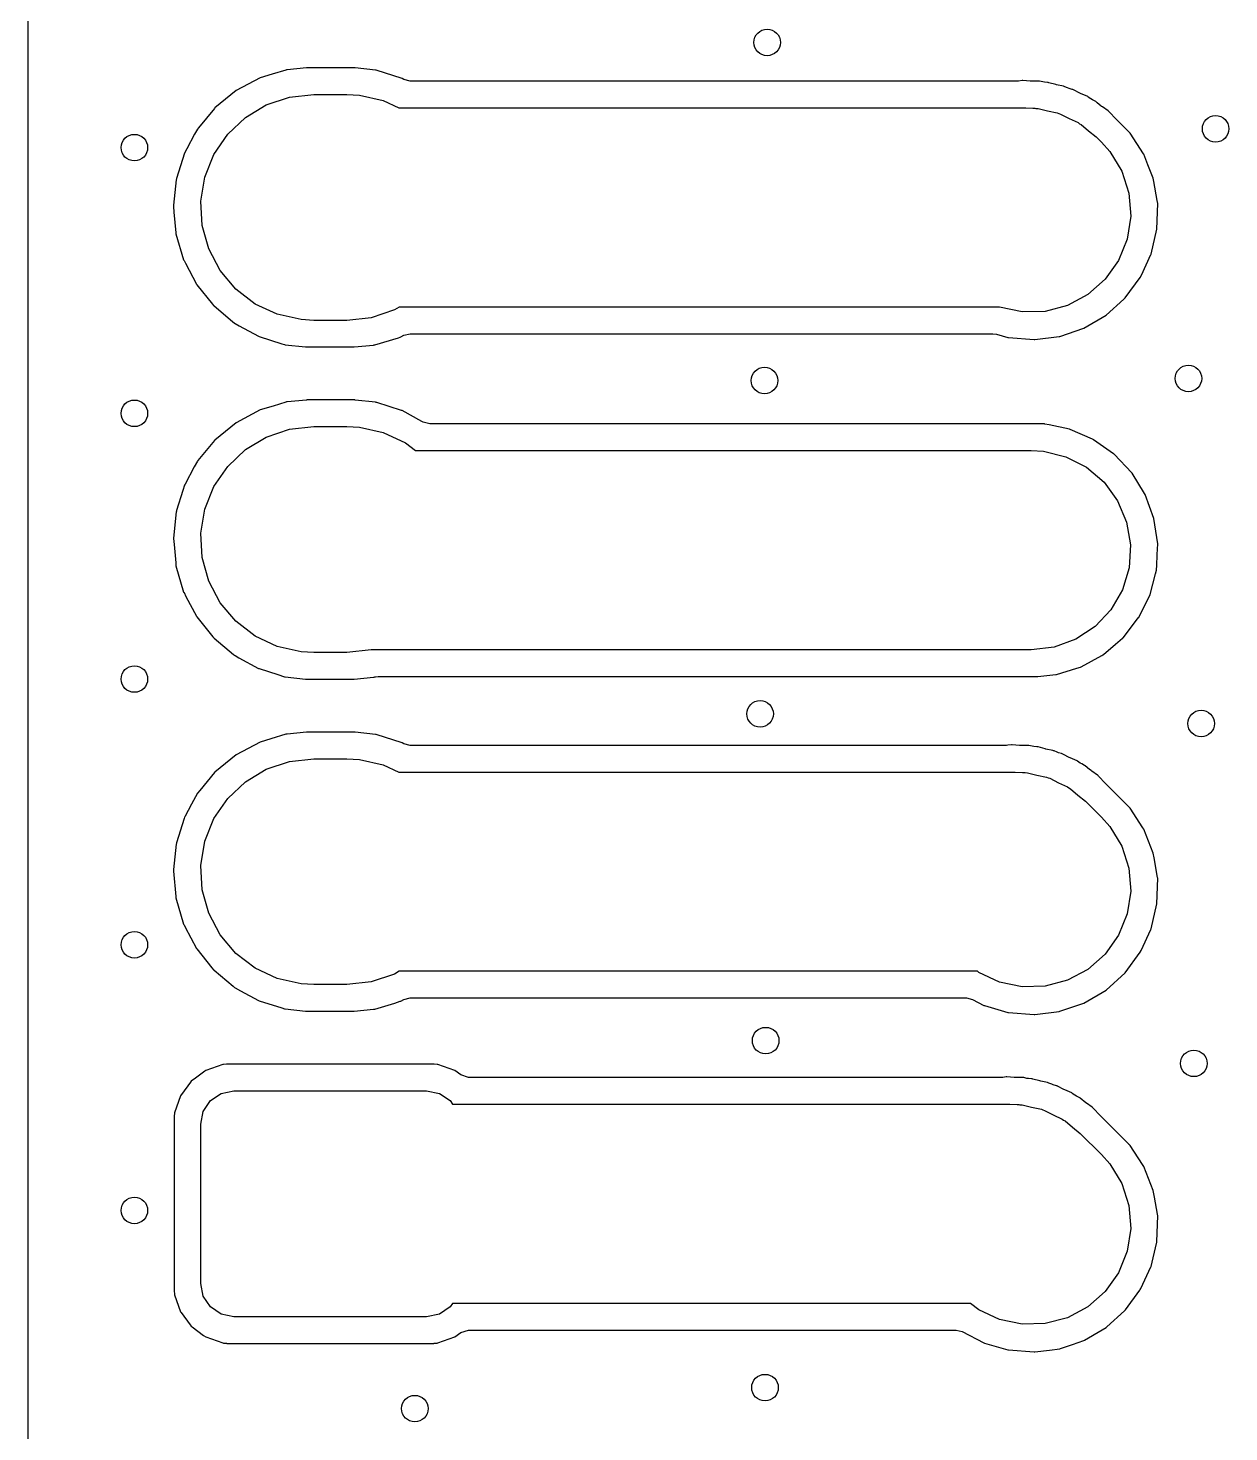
# Model space of a CAD drawing. Extents: x 100.2 to 143.8, y -109.8 to -50.2.
# Drawn here: x 100.2 to 109.24, y -86.67 to -76.1 of the extents above; entities that cross this region are included whole.
import ezdxf

# ---------------------------------------------------------------- set-up
doc = ezdxf.new("R2010")
doc.units = 0
doc.layers.add('BLACK', color=7, linetype='CONTINUOUS')

msp = doc.modelspace()

# ---------------------------------------------------------------- linework, layer by layer
at = {"layer": 'BLACK', "linetype": 'CONTINUOUS'}
for p, q in [((100.2, -103.278), (100.2, -56.7219)), ((102.296, -76.3997), (102.15, -76.414)), ((102.298, -76.3995), (102.296, -76.3997)), ((102.296, -76.3997), (102.296, -76.3997)), ((102.659, -76.3995), (102.298, -76.3995)), ((102.662, -76.3998), (102.659, -76.3995)), ((102.815, -76.4169), (102.662, -76.3998)), ((102.662, -76.3998), (102.662, -76.3998)), ((101.948, -76.4741), (101.766, -76.5708)), ((102.037, -76.447), (101.948, -76.4741)), ((102.14, -76.4159), (102.037, -76.447)), ((102.145, -76.4145), (102.14, -76.4159)), ((102.14, -76.4159), (102.14, -76.4159)), ((102.15, -76.414), (102.145, -76.4145)), ((102.15, -76.414), (102.15, -76.414)), ((102.819, -76.4175), (102.815, -76.4169)), ((102.815, -76.4169), (102.815, -76.4169)), ((103.016, -76.4798), (102.819, -76.4175)), ((103.029, -76.4873), (103.016, -76.4798)), ((103.077, -76.4995), (103.029, -76.4873)), ((107.644, -76.4995), (103.077, -76.4995)), ((107.656, -76.4987), (107.644, -76.4995)), ((107.682, -76.4955), (107.656, -76.4987)), ((107.687, -76.4949), (107.682, -76.4955)), ((107.682, -76.4955), (107.682, -76.4955)), ((107.743, -76.4992), (107.687, -76.4949)), ((107.75, -76.4995), (107.743, -76.4992)), ((107.804, -76.4995), (107.75, -76.4995)), ((107.81, -76.4998), (107.804, -76.4995)), ((107.814, -76.5006), (107.81, -76.4998)), ((107.838, -76.5057), (107.814, -76.5006)), ((107.851, -76.5075), (107.838, -76.5057)), ((101.766, -76.5708), (101.606, -76.701)), ((102.167, -76.6198), (102.35, -76.6)), ((102.35, -76.6), (102.6, -76.6)), ((102.6, -76.6), (102.695, -76.6053)), ((102.695, -76.6053), (102.874, -76.6453)), ((107.874, -76.5093), (107.851, -76.5075)), ((107.879, -76.5097), (107.874, -76.5093)), ((107.874, -76.5093), (107.874, -76.5093)), ((107.884, -76.5111), (107.879, -76.5097)), ((107.935, -76.5257), (107.884, -76.5111)), ((107.942, -76.5274), (107.935, -76.5257)), ((107.994, -76.5383), (107.942, -76.5274)), ((107.999, -76.5393), (107.994, -76.5383)), ((107.994, -76.5383), (107.994, -76.5383)), ((108.003, -76.5413), (107.999, -76.5393)), ((108.025, -76.5507), (108.003, -76.5413)), ((108.003, -76.5413), (108.003, -76.5413)), ((108.037, -76.555), (108.025, -76.5507)), ((108.06, -76.5615), (108.037, -76.555)), ((108.065, -76.5629), (108.06, -76.5615)), ((108.06, -76.5615), (108.06, -76.5615)), ((108.069, -76.5652), (108.065, -76.5629)), ((108.116, -76.5898), (108.069, -76.5652)), ((108.069, -76.5652), (108.069, -76.5652)), ((108.123, -76.5929), (108.116, -76.5898)), ((108.176, -76.616), (108.123, -76.5929)), ((101.603, -76.7047), (101.482, -76.8514)), ((101.606, -76.701), (101.603, -76.7047)), ((101.603, -76.7047), (101.603, -76.7047)), ((101.836, -76.773), (101.993, -76.6784)), ((101.993, -76.6784), (102.167, -76.6198)), ((102.874, -76.6453), (102.991, -76.7)), ((102.991, -76.7), (107.71, -76.7)), ((107.71, -76.7), (107.764, -76.7033)), ((107.764, -76.7033), (107.777, -76.703)), ((107.777, -76.703), (107.785, -76.7046)), ((107.785, -76.7046), (107.803, -76.7058)), ((107.803, -76.7058), (107.874, -76.7233)), ((108.18, -76.6189), (108.176, -76.616)), ((108.2, -76.6325), (108.18, -76.6189)), ((108.18, -76.6189), (108.18, -76.6189)), ((108.211, -76.6391), (108.2, -76.6325)), ((108.231, -76.6501), (108.211, -76.6391)), ((108.236, -76.6524), (108.231, -76.6501)), ((108.231, -76.6501), (108.231, -76.6501)), ((108.24, -76.6556), (108.236, -76.6524)), ((108.248, -76.6625), (108.24, -76.6556)), ((108.278, -76.6868), (108.248, -76.6625)), ((108.281, -76.6891), (108.278, -76.6868)), ((108.287, -76.6935), (108.281, -76.6891)), ((108.33, -76.7239), (108.287, -76.6935)), ((101.703, -76.8991), (101.836, -76.773)), ((107.874, -76.7233), (107.947, -76.7383)), ((107.947, -76.7383), (107.959, -76.7439)), ((107.959, -76.7439), (107.971, -76.747)), ((107.971, -76.747), (108.037, -76.7806)), ((108.037, -76.7806), (108.104, -76.8119)), ((108.104, -76.8119), (108.114, -76.8201)), ((108.114, -76.8201), (108.126, -76.826)), ((108.334, -76.7268), (108.33, -76.7239)), ((108.33, -76.7239), (108.33, -76.7239)), ((108.338, -76.7304), (108.334, -76.7268)), ((108.391, -76.7865), (108.338, -76.7304)), ((108.393, -76.7885), (108.391, -76.7865)), ((108.488, -76.884), (108.393, -76.7885)), ((101.453, -76.8995), (101.395, -77.008)), ((101.475, -76.8597), (101.453, -76.8995)), ((101.482, -76.8514), (101.475, -76.8597)), ((101.599, -77.0509), (101.703, -76.8991)), ((108.126, -76.826), (108.182, -76.8739)), ((108.182, -76.8739), (108.24, -76.9197)), ((108.24, -76.9197), (108.28, -76.9597)), ((108.492, -76.8887), (108.488, -76.884)), ((108.495, -76.8919), (108.492, -76.8887)), ((108.595, -77.0456), (108.495, -76.8919)), ((108.495, -76.8919), (108.495, -76.8919)), ((101.395, -77.008), (101.377, -77.0409)), ((108.28, -76.9597), (108.342, -77.0293)), ((108.342, -77.0293), (108.432, -77.1778)), ((101.362, -77.0884), (101.318, -77.2314)), ((101.377, -77.0409), (101.362, -77.0884)), ((101.531, -77.2214), (101.599, -77.0509)), ((108.598, -77.0503), (108.595, -77.0456)), ((108.629, -77.1282), (108.598, -77.0503)), ((108.669, -77.2299), (108.629, -77.1282)), ((101.315, -77.2426), (101.295, -77.4339)), ((101.316, -77.2377), (101.315, -77.2426)), ((101.315, -77.2426), (101.315, -77.2426)), ((101.318, -77.2314), (101.316, -77.2377)), ((101.501, -77.4026), (101.531, -77.2214)), ((108.432, -77.1778), (108.485, -77.343)), ((108.674, -77.255), (108.669, -77.2299)), ((108.485, -77.343), (108.5, -77.5162)), ((108.699, -77.3978), (108.674, -77.255)), ((101.295, -77.4339), (101.294, -77.4426)), ((101.294, -77.4426), (101.298, -77.4848)), ((101.511, -77.5859), (101.501, -77.4026)), ((108.697, -77.6131), (108.703, -77.42)), ((108.703, -77.42), (108.699, -77.3978)), ((101.298, -77.4848), (101.312, -77.6407)), ((108.5, -77.5162), (108.473, -77.6879)), ((101.312, -77.6407), (101.313, -77.6478)), ((101.313, -77.6478), (101.371, -77.8454)), ((101.56, -77.7629), (101.511, -77.5859)), ((108.653, -77.801), (108.697, -77.6131)), ((101.645, -77.9253), (101.56, -77.7629)), ((108.473, -77.6879), (108.408, -77.849)), ((101.371, -77.8454), (101.374, -77.8497)), ((101.374, -77.8497), (101.374, -77.8497)), ((101.374, -77.8497), (101.384, -77.869)), ((101.384, -77.869), (101.467, -78.028)), ((108.408, -77.849), (108.308, -77.9909)), ((108.58, -77.9594), (108.651, -77.8056)), ((108.651, -77.8056), (108.653, -77.801)), ((108.651, -77.8056), (108.651, -77.8056)), ((101.764, -78.0655), (101.645, -77.9253)), ((108.458, -78.1318), (108.572, -77.9763)), ((108.572, -77.9763), (108.58, -77.9594)), ((101.467, -78.028), (101.47, -78.0318)), ((101.47, -78.0318), (101.588, -78.1787)), ((101.91, -78.1771), (101.764, -78.0655)), ((108.308, -77.9909), (108.178, -78.1059)), ((101.588, -78.1787), (101.596, -78.1886)), ((101.596, -78.1886), (101.6, -78.1917)), ((101.6, -78.1917), (101.6, -78.1917)), ((101.6, -78.1917), (101.739, -78.3089)), ((102.076, -78.2547), (101.91, -78.1771)), ((108.025, -78.1878), (107.857, -78.2323)), ((108.178, -78.1059), (108.025, -78.1878)), ((108.314, -78.261), (108.447, -78.1415)), ((108.447, -78.1415), (108.454, -78.1351)), ((108.454, -78.1351), (108.458, -78.1318)), ((108.454, -78.1351), (108.454, -78.1351)), ((102.255, -78.2947), (102.076, -78.2547)), ((102.35, -78.3), (102.255, -78.2947)), ((102.6, -78.3), (102.35, -78.3)), ((102.783, -78.2802), (102.6, -78.3)), ((102.957, -78.2216), (102.783, -78.2802)), ((102.993, -78.2), (102.957, -78.2216)), ((107.51, -78.2), (102.993, -78.2)), ((107.513, -78.2017), (107.51, -78.2)), ((107.683, -78.237), (107.513, -78.2017)), ((107.857, -78.2323), (107.683, -78.237)), ((108.148, -78.3587), (108.314, -78.261)), ((101.739, -78.3089), (101.754, -78.321)), ((101.754, -78.321), (101.758, -78.3233)), ((101.758, -78.3233), (101.758, -78.3233)), ((101.758, -78.3233), (101.789, -78.3404)), ((101.789, -78.3404), (101.934, -78.4202)), ((103.028, -78.4121), (103.075, -78.4005)), ((103.075, -78.4005), (107.463, -78.4005)), ((107.463, -78.4005), (107.49, -78.4043)), ((107.49, -78.4043), (107.576, -78.4289)), ((107.965, -78.4209), (108.148, -78.3587)), ((101.934, -78.4202), (101.939, -78.4217)), ((101.939, -78.4217), (101.939, -78.4217)), ((101.939, -78.4217), (102.109, -78.4756)), ((102.109, -78.4756), (102.131, -78.4825)), ((102.131, -78.4825), (102.135, -78.4831)), ((102.135, -78.4831), (102.135, -78.4831)), ((102.135, -78.4831), (102.288, -78.5002)), ((102.288, -78.5002), (102.288, -78.5002)), ((102.288, -78.5002), (102.291, -78.5005)), ((102.291, -78.5005), (102.652, -78.5005)), ((102.652, -78.5005), (102.654, -78.5003)), ((102.654, -78.5003), (102.8, -78.486)), ((102.654, -78.5003), (102.654, -78.5003)), ((102.8, -78.486), (102.805, -78.4855)), ((102.8, -78.486), (102.8, -78.486)), ((102.805, -78.4855), (102.81, -78.4841)), ((102.81, -78.4841), (102.987, -78.4307)), ((102.81, -78.4841), (102.81, -78.4841)), ((102.987, -78.4307), (103.002, -78.4259)), ((103.002, -78.4259), (103.007, -78.4237)), ((103.007, -78.4237), (103.028, -78.4121)), ((103.007, -78.4237), (103.007, -78.4237)), ((107.576, -78.4289), (107.576, -78.4289)), ((107.576, -78.4289), (107.581, -78.4303)), ((107.581, -78.4303), (107.773, -78.4451)), ((107.773, -78.4451), (107.778, -78.4445)), ((107.778, -78.4445), (107.96, -78.4215)), ((107.778, -78.4445), (107.778, -78.4445)), ((107.96, -78.4215), (107.965, -78.4209)), ((102.14, -78.9159), (102.045, -78.9448)), ((102.145, -78.9145), (102.14, -78.9159)), ((102.14, -78.9159), (102.14, -78.9159)), ((102.15, -78.914), (102.145, -78.9145)), ((102.296, -78.8997), (102.15, -78.914)), ((102.15, -78.914), (102.15, -78.914)), ((102.298, -78.8995), (102.296, -78.8997)), ((102.296, -78.8997), (102.296, -78.8997)), ((102.659, -78.8995), (102.298, -78.8995)), ((102.662, -78.8998), (102.659, -78.8995)), ((102.815, -78.9169), (102.662, -78.8998)), ((102.662, -78.8998), (102.662, -78.8998)), ((102.819, -78.9175), (102.815, -78.9169)), ((102.815, -78.9169), (102.815, -78.9169)), ((102.824, -78.9189), (102.819, -78.9175)), ((103.011, -78.9783), (102.824, -78.9189)), ((101.948, -78.9741), (101.766, -79.0708)), ((102.045, -78.9448), (101.948, -78.9741)), ((103.016, -78.9798), (103.011, -78.9783)), ((103.011, -78.9783), (103.011, -78.9783)), ((103.164, -79.061), (103.016, -78.9798)), ((101.766, -79.0708), (101.606, -79.201)), ((101.993, -79.1784), (102.167, -79.1198)), ((102.167, -79.1198), (102.35, -79.1)), ((102.35, -79.1), (102.6, -79.1)), ((102.6, -79.1), (102.695, -79.1053)), ((102.695, -79.1053), (102.874, -79.1453)), ((102.874, -79.1453), (103.04, -79.2229)), ((103.175, -79.0673), (103.164, -79.061)), ((103.223, -79.0795), (103.175, -79.0673)), ((107.844, -79.0795), (103.223, -79.0795)), ((107.85, -79.0798), (107.844, -79.0795)), ((107.854, -79.0806), (107.85, -79.0798)), ((107.886, -79.0875), (107.854, -79.0806)), ((107.854, -79.0806), (107.854, -79.0806)), ((108.039, -79.1193), (107.886, -79.0875)), ((108.043, -79.1213), (108.039, -79.1193)), ((108.212, -79.194), (108.043, -79.1213)), ((108.043, -79.1213), (108.043, -79.1213)), ((101.603, -79.2047), (101.479, -79.3545)), ((101.606, -79.201), (101.603, -79.2047)), ((101.603, -79.2047), (101.603, -79.2047)), ((101.836, -79.273), (101.993, -79.1784)), ((103.04, -79.2229), (103.115, -79.28)), ((108.216, -79.196), (108.212, -79.194)), ((108.212, -79.194), (108.212, -79.194)), ((108.22, -79.1989), (108.216, -79.196)), ((108.37, -79.3039), (108.22, -79.1989)), ((101.475, -79.3597), (101.451, -79.4035)), ((101.479, -79.3545), (101.475, -79.3597)), ((101.703, -79.3991), (101.836, -79.273)), ((103.115, -79.28), (107.75, -79.28)), ((107.75, -79.28), (107.843, -79.2858)), ((107.843, -79.2858), (108.011, -79.327)), ((108.011, -79.327), (108.166, -79.406)), ((108.374, -79.3068), (108.37, -79.3039)), ((108.37, -79.3039), (108.37, -79.3039)), ((108.507, -79.4471), (108.374, -79.3068)), ((101.451, -79.4035), (101.382, -79.532)), ((101.599, -79.5509), (101.703, -79.3991)), ((108.166, -79.406), (108.299, -79.5185)), ((108.51, -79.4513), (108.507, -79.4471)), ((108.604, -79.6038), (108.51, -79.4513)), ((108.51, -79.4513), (108.51, -79.4513)), ((101.377, -79.5409), (101.365, -79.5799)), ((101.382, -79.532), (101.377, -79.5409)), ((101.531, -79.7214), (101.599, -79.5509)), ((108.299, -79.5185), (108.401, -79.6584)), ((101.365, -79.5799), (101.318, -79.7314)), ((108.401, -79.6584), (108.469, -79.8182)), ((108.609, -79.6112), (108.604, -79.6038)), ((108.675, -79.7924), (108.609, -79.6112)), ((101.315, -79.7426), (101.3, -79.8896)), ((101.316, -79.7377), (101.315, -79.7426)), ((101.315, -79.7426), (101.315, -79.7426)), ((101.318, -79.7314), (101.316, -79.7377)), ((101.501, -79.9026), (101.531, -79.7214)), ((108.469, -79.8182), (108.499, -79.9894)), ((108.704, -79.9833), (108.675, -79.7924)), ((101.3, -79.8896), (101.294, -79.9426)), ((101.294, -79.9426), (101.299, -79.9878)), ((101.299, -79.9878), (101.311, -80.1247)), ((101.511, -80.0859), (101.501, -79.9026)), ((108.499, -79.9894), (108.488, -80.1628)), ((108.7, -80.0635), (108.704, -79.9833)), ((101.56, -80.2629), (101.511, -80.0859)), ((108.696, -80.1471), (108.7, -80.0635)), ((101.311, -80.1247), (101.313, -80.1478)), ((101.313, -80.1478), (101.371, -80.3454)), ((108.488, -80.1628), (108.438, -80.3291)), ((108.686, -80.2082), (108.693, -80.181)), ((108.693, -80.181), (108.694, -80.1762)), ((108.693, -80.181), (108.693, -80.181)), ((108.694, -80.1762), (108.696, -80.1471)), ((101.645, -80.4253), (101.56, -80.2629)), ((108.645, -80.363), (108.686, -80.2082)), ((101.371, -80.3454), (101.374, -80.3497)), ((101.374, -80.3497), (101.374, -80.3497)), ((101.374, -80.3497), (101.388, -80.3778)), ((101.388, -80.3778), (101.467, -80.528)), ((108.438, -80.3291), (108.351, -80.4793)), ((108.56, -80.5363), (108.645, -80.363)), ((101.764, -80.5655), (101.645, -80.4253)), ((108.351, -80.4793), (108.231, -80.6054)), ((101.467, -80.528), (101.47, -80.5318)), ((101.47, -80.5318), (101.591, -80.6828)), ((101.91, -80.6771), (101.764, -80.5655)), ((108.231, -80.6054), (108.086, -80.7006)), ((108.483, -80.6365), (108.557, -80.5402)), ((108.557, -80.5402), (108.56, -80.5363)), ((108.557, -80.5402), (108.557, -80.5402)), ((101.591, -80.6828), (101.596, -80.6886)), ((101.596, -80.6886), (101.6, -80.6917)), ((101.6, -80.6917), (101.6, -80.6917)), ((101.6, -80.6917), (101.746, -80.8145)), ((102.076, -80.7547), (101.91, -80.6771)), ((108.086, -80.7006), (107.923, -80.7599)), ((108.385, -80.7377), (108.438, -80.6921)), ((108.438, -80.6921), (108.442, -80.6889)), ((108.438, -80.6921), (108.438, -80.6921)), ((108.442, -80.6889), (108.483, -80.6365)), ((101.746, -80.8145), (101.754, -80.821)), ((101.754, -80.821), (101.758, -80.8233)), ((101.758, -80.8233), (101.758, -80.8233)), ((101.758, -80.8233), (101.787, -80.8392)), ((101.787, -80.8392), (101.934, -80.9202)), ((102.255, -80.7947), (102.076, -80.7547)), ((102.35, -80.8), (102.255, -80.7947)), ((102.6, -80.8), (102.35, -80.8)), ((102.783, -80.7802), (102.6, -80.8)), ((107.75, -80.78), (102.783, -80.78)), ((102.783, -80.78), (102.783, -80.7802)), ((107.923, -80.7599), (107.75, -80.78)), ((108.126, -80.9081), (108.282, -80.8218)), ((108.282, -80.8218), (108.291, -80.817)), ((108.291, -80.817), (108.295, -80.8145)), ((108.295, -80.8145), (108.385, -80.7377)), ((101.934, -80.9202), (101.939, -80.9217)), ((101.939, -80.9217), (101.939, -80.9217)), ((101.939, -80.9217), (102.08, -80.9664)), ((107.942, -80.9659), (108.095, -80.9179)), ((108.095, -80.9179), (108.122, -80.9096)), ((108.122, -80.9096), (108.126, -80.9081)), ((108.122, -80.9096), (108.122, -80.9096)), ((102.08, -80.9664), (102.131, -80.9825)), ((102.131, -80.9825), (102.135, -80.9831)), ((102.135, -80.9831), (102.135, -80.9831)), ((102.135, -80.9831), (102.288, -81.0002)), ((102.288, -81.0002), (102.288, -81.0002)), ((102.288, -81.0002), (102.291, -81.0005)), ((102.291, -81.0005), (102.652, -81.0005)), ((102.652, -81.0005), (102.654, -81.0003)), ((102.654, -81.0003), (102.8, -80.986)), ((102.654, -81.0003), (102.654, -81.0003)), ((102.8, -80.986), (102.805, -80.9855)), ((102.8, -80.986), (102.8, -80.986)), ((102.805, -80.9855), (102.81, -80.9841)), ((102.81, -80.9841), (102.814, -80.9831)), ((102.814, -80.9831), (102.815, -80.9837)), ((102.815, -80.9837), (102.836, -80.9805)), ((102.836, -80.9805), (107.798, -80.9805)), ((107.798, -80.9805), (107.801, -80.9802)), ((107.801, -80.9802), (107.937, -80.9664)), ((107.801, -80.9802), (107.801, -80.9802)), ((107.937, -80.9664), (107.942, -80.9659)), ((107.937, -80.9664), (107.937, -80.9664)), ((102.028, -81.4499), (101.948, -81.4741)), ((102.14, -81.4159), (102.028, -81.4499)), ((102.145, -81.4145), (102.14, -81.4159)), ((102.14, -81.4159), (102.14, -81.4159)), ((102.15, -81.414), (102.145, -81.4145)), ((102.296, -81.3997), (102.15, -81.414)), ((102.15, -81.414), (102.15, -81.414)), ((102.298, -81.3995), (102.296, -81.3997)), ((102.296, -81.3997), (102.296, -81.3997)), ((102.659, -81.3995), (102.298, -81.3995)), ((102.662, -81.3998), (102.659, -81.3995)), ((102.815, -81.4169), (102.662, -81.3998)), ((102.662, -81.3998), (102.662, -81.3998)), ((102.819, -81.4175), (102.815, -81.4169)), ((102.815, -81.4169), (102.815, -81.4169)), ((103.016, -81.4798), (102.819, -81.4175)), ((101.766, -81.5708), (101.606, -81.701)), ((101.948, -81.4741), (101.766, -81.5708)), ((103.029, -81.4873), (103.016, -81.4798)), ((103.077, -81.4995), (103.029, -81.4873)), ((107.564, -81.4995), (103.077, -81.4995)), ((107.576, -81.4987), (107.564, -81.4995)), ((107.602, -81.4955), (107.576, -81.4987)), ((107.607, -81.4949), (107.602, -81.4955)), ((107.602, -81.4955), (107.602, -81.4955)), ((107.663, -81.4992), (107.607, -81.4949)), ((107.67, -81.4995), (107.663, -81.4992)), ((107.724, -81.4995), (107.67, -81.4995)), ((107.73, -81.4998), (107.724, -81.4995)), ((107.734, -81.5006), (107.73, -81.4998)), ((107.758, -81.5057), (107.734, -81.5006)), ((107.771, -81.5075), (107.758, -81.5057)), ((107.794, -81.5093), (107.771, -81.5075)), ((107.799, -81.5097), (107.794, -81.5093)), ((107.794, -81.5093), (107.794, -81.5093)), ((107.804, -81.5111), (107.799, -81.5097)), ((107.855, -81.5257), (107.804, -81.5111)), ((107.862, -81.5274), (107.855, -81.5257)), ((107.914, -81.5383), (107.862, -81.5274)), ((107.919, -81.5393), (107.914, -81.5383)), ((107.914, -81.5383), (107.914, -81.5383)), ((107.923, -81.5413), (107.919, -81.5393)), ((107.945, -81.5507), (107.923, -81.5413)), ((107.923, -81.5413), (107.923, -81.5413)), ((107.957, -81.555), (107.945, -81.5507)), ((107.98, -81.5615), (107.957, -81.555)), ((107.985, -81.5629), (107.98, -81.5615)), ((107.98, -81.5615), (107.98, -81.5615)), ((107.995, -81.5685), (107.985, -81.5629)), ((108.036, -81.5898), (107.995, -81.5685)), ((101.836, -81.773), (101.993, -81.6784)), ((101.993, -81.6784), (102.167, -81.6198)), ((102.167, -81.6198), (102.35, -81.6)), ((102.35, -81.6), (102.6, -81.6)), ((102.6, -81.6), (102.695, -81.6053)), ((102.695, -81.6053), (102.874, -81.6453)), ((102.874, -81.6453), (102.991, -81.7)), ((108.043, -81.5929), (108.036, -81.5898)), ((108.096, -81.616), (108.043, -81.5929)), ((108.1, -81.6189), (108.096, -81.616)), ((108.12, -81.6325), (108.1, -81.6189)), ((108.1, -81.6189), (108.1, -81.6189)), ((108.131, -81.6391), (108.12, -81.6325)), ((108.151, -81.6501), (108.131, -81.6391)), ((108.156, -81.6524), (108.151, -81.6501)), ((108.151, -81.6501), (108.151, -81.6501)), ((108.19, -81.6803), (108.156, -81.6524)), ((108.201, -81.6891), (108.19, -81.6803)), ((101.603, -81.7047), (101.492, -81.8385)), ((101.606, -81.701), (101.603, -81.7047)), ((101.603, -81.7047), (101.603, -81.7047)), ((101.703, -81.8991), (101.836, -81.773)), ((102.991, -81.7), (107.63, -81.7)), ((107.63, -81.7), (107.684, -81.7033)), ((107.684, -81.7033), (107.697, -81.703)), ((107.697, -81.703), (107.705, -81.7046)), ((107.705, -81.7046), (107.723, -81.7058)), ((107.723, -81.7058), (107.794, -81.7233)), ((107.794, -81.7233), (107.867, -81.7383)), ((107.867, -81.7383), (107.879, -81.7439)), ((107.879, -81.7439), (107.891, -81.747)), ((107.891, -81.747), (107.957, -81.7806)), ((107.957, -81.7806), (108.024, -81.8119)), ((108.207, -81.6935), (108.201, -81.6891)), ((108.25, -81.7239), (108.207, -81.6935)), ((108.254, -81.7268), (108.25, -81.7239)), ((108.25, -81.7239), (108.25, -81.7239)), ((108.258, -81.7304), (108.254, -81.7268)), ((108.311, -81.7865), (108.258, -81.7304)), ((108.313, -81.7885), (108.311, -81.7865)), ((108.488, -81.964), (108.313, -81.7885)), ((101.475, -81.8597), (101.431, -81.9416)), ((101.492, -81.8385), (101.475, -81.8597)), ((108.024, -81.8119), (108.034, -81.8201)), ((108.034, -81.8201), (108.046, -81.826)), ((108.046, -81.826), (108.102, -81.8739)), ((108.102, -81.8739), (108.16, -81.9197)), ((101.431, -81.9416), (101.379, -82.0365)), ((101.599, -82.0509), (101.703, -81.8991)), ((108.16, -81.9197), (108.28, -82.0397)), ((108.492, -81.9687), (108.488, -81.964)), ((108.495, -81.9719), (108.492, -81.9687)), ((108.592, -82.1206), (108.495, -81.9719)), ((108.495, -81.9719), (108.495, -81.9719)), ((101.374, -82.0491), (101.318, -82.2326)), ((101.377, -82.0409), (101.374, -82.0491)), ((101.379, -82.0365), (101.377, -82.0409)), ((101.531, -82.2214), (101.599, -82.0509)), ((108.28, -82.0397), (108.342, -82.1093)), ((108.342, -82.1093), (108.432, -82.2578)), ((108.598, -82.1303), (108.592, -82.1206)), ((108.669, -82.3099), (108.598, -82.1303)), ((101.315, -82.2426), (101.295, -82.4332)), ((101.316, -82.2377), (101.315, -82.2426)), ((101.315, -82.2426), (101.315, -82.2426)), ((101.318, -82.2326), (101.316, -82.2377)), ((101.501, -82.4026), (101.531, -82.2214)), ((108.432, -82.2578), (108.485, -82.423)), ((108.676, -82.3462), (108.669, -82.3099)), ((101.511, -82.5859), (101.501, -82.4026)), ((108.485, -82.423), (108.5, -82.5962)), ((108.702, -82.4949), (108.676, -82.3462)), ((101.295, -82.4332), (101.294, -82.4426)), ((101.294, -82.4426), (101.295, -82.4475)), ((101.295, -82.4475), (101.312, -82.6375)), ((108.697, -82.6931), (108.703, -82.5)), ((108.703, -82.5), (108.702, -82.4949)), ((101.56, -82.7629), (101.511, -82.5859)), ((108.5, -82.5962), (108.473, -82.7679)), ((101.312, -82.6375), (101.313, -82.6478)), ((101.313, -82.6478), (101.371, -82.8454)), ((108.653, -82.881), (108.697, -82.6931)), ((101.371, -82.8454), (101.374, -82.8497)), ((101.645, -82.9253), (101.56, -82.7629)), ((108.473, -82.7679), (108.408, -82.929)), ((101.374, -82.8497), (101.374, -82.8497)), ((101.374, -82.8497), (101.383, -82.8673)), ((101.383, -82.8673), (101.467, -83.028)), ((101.764, -83.0655), (101.645, -82.9253)), ((108.408, -82.929), (108.308, -83.0709)), ((108.579, -83.0422), (108.651, -82.8856)), ((108.651, -82.8856), (108.653, -82.881)), ((108.651, -82.8856), (108.651, -82.8856)), ((101.467, -83.028), (101.47, -83.0318)), ((101.47, -83.0318), (101.584, -83.1734)), ((108.458, -83.2118), (108.572, -83.0563)), ((108.572, -83.0563), (108.579, -83.0422)), ((101.91, -83.1771), (101.764, -83.0655)), ((108.308, -83.0709), (108.178, -83.1859)), ((101.584, -83.1734), (101.596, -83.1886)), ((101.596, -83.1886), (101.6, -83.1917)), ((101.6, -83.1917), (101.6, -83.1917)), ((101.6, -83.1917), (101.744, -83.3127)), ((102.076, -83.2547), (101.91, -83.1771)), ((102.255, -83.2947), (102.076, -83.2547)), ((102.957, -83.2216), (102.783, -83.2802)), ((102.993, -83.2), (102.957, -83.2216)), ((107.346, -83.2), (102.993, -83.2)), ((107.356, -83.2081), (107.346, -83.2)), ((107.513, -83.2817), (107.356, -83.2081)), ((108.025, -83.2678), (107.857, -83.3123)), ((108.178, -83.1859), (108.025, -83.2678)), ((108.314, -83.341), (108.458, -83.2118)), ((101.744, -83.3127), (101.754, -83.321)), ((101.754, -83.321), (101.758, -83.3233)), ((101.758, -83.3233), (101.758, -83.3233)), ((101.758, -83.3233), (101.8, -83.3466)), ((101.8, -83.3466), (101.934, -83.4202)), ((102.35, -83.3), (102.255, -83.2947)), ((102.6, -83.3), (102.35, -83.3)), ((102.783, -83.2802), (102.6, -83.3)), ((107.683, -83.317), (107.513, -83.2817)), ((107.857, -83.3123), (107.683, -83.317)), ((108.148, -83.4387), (108.314, -83.341)), ((101.934, -83.4202), (101.939, -83.4217)), ((101.939, -83.4217), (101.939, -83.4217)), ((101.939, -83.4217), (102.109, -83.4756)), ((102.109, -83.4756), (102.131, -83.4825)), ((102.81, -83.4841), (102.96, -83.4387)), ((102.96, -83.4387), (103.002, -83.4259)), ((103.002, -83.4259), (103.007, -83.4237)), ((103.007, -83.4237), (103.028, -83.4121)), ((103.007, -83.4237), (103.007, -83.4237)), ((103.028, -83.4121), (103.075, -83.4005)), ((103.075, -83.4005), (107.263, -83.4005)), ((107.263, -83.4005), (107.309, -83.4118)), ((107.309, -83.4118), (107.395, -83.4571)), ((107.395, -83.4571), (107.4, -83.4585)), ((107.4, -83.4585), (107.4, -83.4585)), ((107.4, -83.4585), (107.576, -83.5089)), ((107.965, -83.5009), (108.148, -83.4387)), ((102.131, -83.4825), (102.135, -83.4831)), ((102.135, -83.4831), (102.135, -83.4831)), ((102.135, -83.4831), (102.288, -83.5002)), ((102.288, -83.5002), (102.288, -83.5002)), ((102.288, -83.5002), (102.291, -83.5005)), ((102.291, -83.5005), (102.652, -83.5005)), ((102.652, -83.5005), (102.654, -83.5003)), ((102.654, -83.5003), (102.8, -83.486)), ((102.654, -83.5003), (102.654, -83.5003)), ((102.8, -83.486), (102.805, -83.4855)), ((102.8, -83.486), (102.8, -83.486)), ((102.805, -83.4855), (102.81, -83.4841)), ((102.81, -83.4841), (102.81, -83.4841)), ((107.576, -83.5089), (107.576, -83.5089)), ((107.576, -83.5089), (107.581, -83.5103)), ((107.581, -83.5103), (107.773, -83.5251)), ((107.773, -83.5251), (107.778, -83.5245)), ((107.778, -83.5245), (107.96, -83.5015)), ((107.778, -83.5245), (107.778, -83.5245)), ((107.96, -83.5015), (107.965, -83.5009)), ((101.665, -83.9025), (101.537, -83.9474)), ((101.671, -83.9019), (101.665, -83.9025)), ((101.694, -83.8997), (101.671, -83.9019)), ((101.671, -83.9019), (101.671, -83.9019)), ((101.696, -83.8995), (101.694, -83.8997)), ((101.694, -83.8997), (101.694, -83.8997)), ((103.254, -83.8995), (101.696, -83.8995)), ((103.256, -83.8997), (103.254, -83.8995)), ((103.279, -83.9019), (103.256, -83.8997)), ((103.256, -83.8997), (103.256, -83.8997)), ((103.285, -83.9025), (103.279, -83.9019)), ((103.279, -83.9019), (103.279, -83.9019)), ((103.413, -83.9474), (103.285, -83.9025)), ((101.459, -84.0051), (101.428, -84.0279)), ((101.531, -83.9518), (101.459, -84.0051)), ((101.537, -83.9474), (101.531, -83.9518)), ((101.531, -83.9518), (101.531, -83.9518)), ((103.458, -83.9801), (103.413, -83.9474)), ((103.516, -83.9995), (103.458, -83.9801)), ((107.524, -83.9995), (103.516, -83.9995)), ((107.536, -83.9987), (107.524, -83.9995)), ((107.562, -83.9955), (107.536, -83.9987)), ((107.567, -83.9949), (107.562, -83.9955)), ((107.562, -83.9955), (107.562, -83.9955)), ((107.623, -83.9992), (107.567, -83.9949)), ((107.63, -83.9995), (107.623, -83.9992)), ((107.684, -83.9995), (107.63, -83.9995)), ((107.69, -83.9998), (107.684, -83.9995)), ((107.694, -84.0006), (107.69, -83.9998)), ((107.718, -84.0057), (107.694, -84.0006)), ((107.731, -84.0075), (107.718, -84.0057)), ((107.754, -84.0093), (107.731, -84.0075)), ((107.759, -84.0097), (107.754, -84.0093)), ((107.754, -84.0093), (107.754, -84.0093)), ((107.764, -84.0111), (107.759, -84.0097)), ((101.402, -84.0629), (101.347, -84.1368)), ((101.423, -84.0338), (101.402, -84.0629)), ((101.428, -84.0279), (101.423, -84.0338)), ((101.654, -84.119), (101.75, -84.1)), ((101.75, -84.1), (103.2, -84.1)), ((103.2, -84.1), (103.296, -84.119)), ((107.815, -84.0257), (107.764, -84.0111)), ((107.822, -84.0274), (107.815, -84.0257)), ((107.874, -84.0383), (107.822, -84.0274)), ((107.879, -84.0393), (107.874, -84.0383)), ((107.874, -84.0383), (107.874, -84.0383)), ((107.883, -84.0413), (107.879, -84.0393)), ((107.905, -84.0507), (107.883, -84.0413)), ((107.883, -84.0413), (107.883, -84.0413)), ((107.917, -84.055), (107.905, -84.0507)), ((107.94, -84.0615), (107.917, -84.055)), ((107.945, -84.0629), (107.94, -84.0615)), ((107.94, -84.0615), (107.94, -84.0615)), ((107.949, -84.0652), (107.945, -84.0629)), ((107.996, -84.0898), (107.949, -84.0652)), ((107.949, -84.0652), (107.949, -84.0652)), ((108.003, -84.0929), (107.996, -84.0898)), ((108.056, -84.116), (108.003, -84.0929)), ((101.347, -84.1368), (101.302, -84.2646)), ((101.519, -84.2543), (101.573, -84.1732)), ((101.573, -84.1732), (101.654, -84.119)), ((103.296, -84.119), (103.377, -84.1732)), ((103.377, -84.1732), (103.395, -84.2)), ((103.395, -84.2), (107.59, -84.2)), ((107.59, -84.2), (107.644, -84.2033)), ((107.644, -84.2033), (107.657, -84.203)), ((107.657, -84.203), (107.665, -84.2046)), ((107.665, -84.2046), (107.683, -84.2058)), ((107.683, -84.2058), (107.754, -84.2233)), ((108.06, -84.1189), (108.056, -84.116)), ((108.08, -84.1325), (108.06, -84.1189)), ((108.06, -84.1189), (108.06, -84.1189)), ((108.091, -84.1391), (108.08, -84.1325)), ((108.111, -84.1501), (108.091, -84.1391)), ((108.116, -84.1524), (108.111, -84.1501)), ((108.111, -84.1501), (108.111, -84.1501)), ((108.12, -84.1556), (108.116, -84.1524)), ((108.161, -84.1891), (108.12, -84.1556)), ((108.167, -84.1935), (108.161, -84.1891)), ((108.21, -84.2239), (108.167, -84.1935)), ((101.302, -84.2706), (101.3, -84.2876)), ((101.3, -84.2876), (101.3, -84.2962)), ((101.3, -84.2962), (101.3, -85.6038)), ((101.302, -84.2646), (101.302, -84.2706)), ((101.302, -84.2706), (101.302, -84.2706)), ((101.5, -84.35), (101.519, -84.2543)), ((107.754, -84.2233), (107.827, -84.2383)), ((107.827, -84.2383), (107.839, -84.2439)), ((107.839, -84.2439), (107.851, -84.247)), ((107.851, -84.247), (107.917, -84.2806)), ((107.917, -84.2806), (107.984, -84.3119)), ((107.984, -84.3119), (107.994, -84.3201)), ((107.994, -84.3201), (108.006, -84.326)), ((108.006, -84.326), (108.062, -84.3739)), ((108.214, -84.2268), (108.21, -84.2239)), ((108.21, -84.2239), (108.21, -84.2239)), ((108.218, -84.2304), (108.214, -84.2268)), ((108.271, -84.2865), (108.218, -84.2304)), ((108.273, -84.2885), (108.271, -84.2865)), ((108.488, -84.504), (108.273, -84.2885)), ((101.5, -85.55), (101.5, -84.35)), ((108.062, -84.3739), (108.12, -84.4197)), ((108.12, -84.4197), (108.28, -84.5797)), ((108.489, -84.5054), (108.488, -84.504)), ((108.49, -84.5059), (108.489, -84.5054)), ((108.492, -84.5087), (108.49, -84.5059)), ((108.49, -84.5059), (108.49, -84.5059)), ((108.495, -84.5119), (108.492, -84.5087)), ((108.588, -84.6545), (108.495, -84.5119)), ((108.28, -84.5797), (108.342, -84.6493)), ((108.342, -84.6493), (108.432, -84.7978)), ((108.598, -84.6703), (108.588, -84.6545)), ((108.669, -84.8499), (108.598, -84.6703)), ((108.432, -84.7978), (108.485, -84.963)), ((108.678, -84.8994), (108.669, -84.8499)), ((108.701, -85.0292), (108.678, -84.8994)), ((108.485, -84.963), (108.5, -85.1362)), ((108.697, -85.2331), (108.703, -85.04)), ((108.703, -85.04), (108.701, -85.0292)), ((108.5, -85.1362), (108.473, -85.3079)), ((108.669, -85.3564), (108.696, -85.2379)), ((108.696, -85.2379), (108.697, -85.2331)), ((108.696, -85.2379), (108.696, -85.2379)), ((108.473, -85.3079), (108.408, -85.469)), ((108.653, -85.421), (108.669, -85.3564)), ((108.408, -85.469), (108.308, -85.6109)), ((108.576, -85.5884), (108.651, -85.4256)), ((108.651, -85.4256), (108.653, -85.421)), ((101.519, -85.6457), (101.5, -85.55)), ((108.572, -85.5963), (108.576, -85.5884)), ((101.3, -85.6038), (101.3, -85.6061)), ((101.3, -85.6061), (101.3, -85.6061)), ((101.3, -85.6061), (101.302, -85.6293)), ((101.302, -85.6293), (101.302, -85.6354)), ((101.302, -85.6354), (101.347, -85.7632)), ((101.573, -85.7268), (101.519, -85.6457)), ((103.395, -85.7), (103.377, -85.7268)), ((107.295, -85.7), (103.395, -85.7)), ((107.356, -85.7481), (107.295, -85.7)), ((108.308, -85.6109), (108.178, -85.7259)), ((108.461, -85.7477), (108.569, -85.6004)), ((108.569, -85.6004), (108.572, -85.5963)), ((108.569, -85.6004), (108.569, -85.6004)), ((101.347, -85.7632), (101.352, -85.7691)), ((101.352, -85.7691), (101.352, -85.7691)), ((101.352, -85.7691), (101.42, -85.8612)), ((101.654, -85.781), (101.573, -85.7268)), ((101.75, -85.8), (101.654, -85.781)), ((103.2, -85.8), (101.75, -85.8)), ((103.296, -85.781), (103.2, -85.8)), ((103.377, -85.7268), (103.296, -85.781)), ((107.513, -85.8217), (107.356, -85.7481)), ((108.178, -85.7259), (108.025, -85.8078)), ((108.32, -85.8755), (108.454, -85.7551)), ((108.454, -85.7551), (108.458, -85.7518)), ((108.458, -85.7518), (108.461, -85.7477)), ((101.42, -85.8612), (101.428, -85.8722)), ((101.428, -85.8722), (101.434, -85.8766)), ((101.434, -85.8766), (101.521, -85.9409)), ((103.458, -85.9199), (103.516, -85.9005)), ((103.516, -85.9005), (107.186, -85.9005)), ((107.186, -85.9005), (107.232, -85.9118)), ((107.232, -85.9118), (107.395, -85.9971)), ((107.683, -85.857), (107.513, -85.8217)), ((107.857, -85.8523), (107.683, -85.857)), ((108.025, -85.8078), (107.857, -85.8523)), ((108.152, -85.9762), (108.285, -85.8983)), ((108.285, -85.8983), (108.314, -85.881)), ((108.314, -85.881), (108.32, -85.8755)), ((101.521, -85.9409), (101.537, -85.9526)), ((101.537, -85.9526), (101.665, -85.9975)), ((101.665, -85.9975), (101.671, -85.9981)), ((101.671, -85.9981), (101.671, -85.9981)), ((101.671, -85.9981), (101.694, -86.0003)), ((101.694, -86.0003), (101.694, -86.0003)), ((101.694, -86.0003), (101.696, -86.0005)), ((101.696, -86.0005), (103.254, -86.0005)), ((103.254, -86.0005), (103.256, -86.0003)), ((103.256, -86.0003), (103.279, -85.9981)), ((103.256, -86.0003), (103.256, -86.0003)), ((103.279, -85.9981), (103.285, -85.9975)), ((103.279, -85.9981), (103.279, -85.9981)), ((103.285, -85.9975), (103.413, -85.9526)), ((103.413, -85.9526), (103.458, -85.9199)), ((107.395, -85.9971), (107.4, -85.9985)), ((107.4, -85.9985), (107.4, -85.9985)), ((107.4, -85.9985), (107.576, -86.0489)), ((107.97, -86.0393), (108.061, -86.0081)), ((108.061, -86.0081), (108.148, -85.9787)), ((108.148, -85.9787), (108.152, -85.9762)), ((108.152, -85.9762), (108.152, -85.9762)), ((107.576, -86.0489), (107.576, -86.0489)), ((107.576, -86.0489), (107.581, -86.0503)), ((107.581, -86.0503), (107.773, -86.0651)), ((107.773, -86.0651), (107.778, -86.0645)), ((107.778, -86.0645), (107.888, -86.0507)), ((107.778, -86.0645), (107.778, -86.0645)), ((107.888, -86.0507), (107.965, -86.0409)), ((107.965, -86.0409), (107.97, -86.0393)), ((107.97, -86.0393), (107.97, -86.0393))]:
    msp.add_line(p, q, dxfattribs=at)
at = {"layer": 'BLACK'}
for centre in [(105.763, -76.208), (109.139, -76.858), (101, -77), (105.743, -78.753), (108.934, -78.737), (101, -79), (101, -81), (105.71, -81.262), (109.03, -81.335), (101, -83), (105.752, -83.722), (108.975, -83.893), (101, -85), (105.747, -86.334), (103.111, -86.492)]:
    msp.add_circle(centre, 0.1, dxfattribs=at)

doc.saveas('drawing.dxf')
